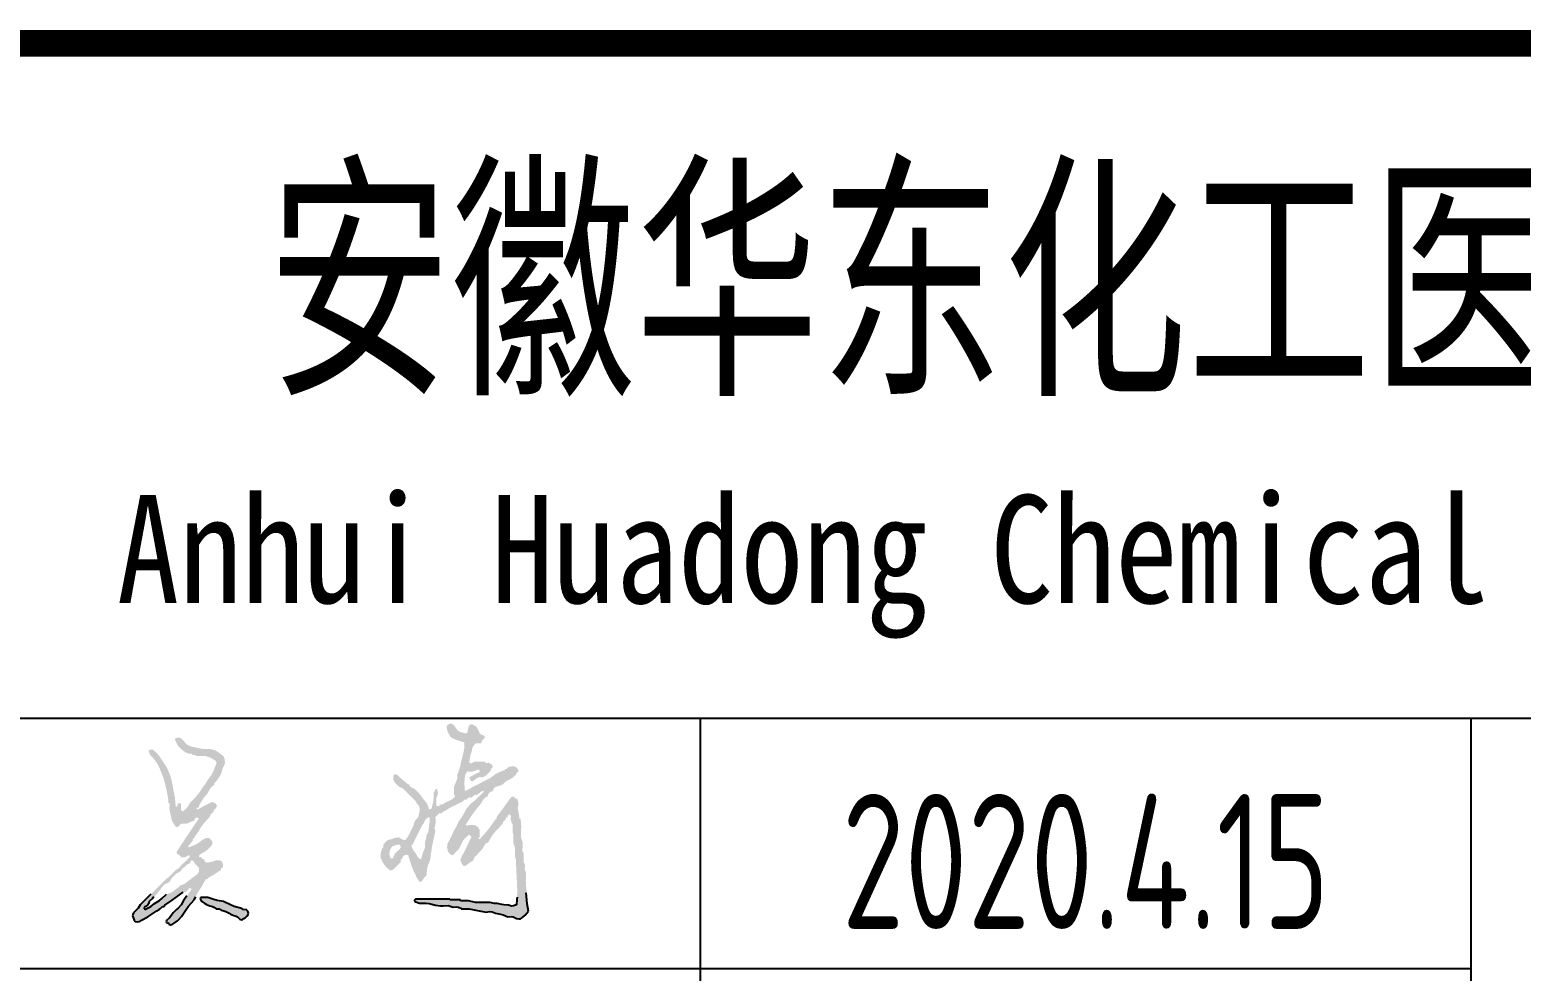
# Model space of a CAD drawing. Extents: x 5205853 to 5320510, y -422737 to -363337.
# Drawn here: x 5210113 to 5213982, y -388400 to -385958 of the extents above; entities that cross this region are included whole.
import ezdxf
from ezdxf.enums import TextEntityAlignment as Align

# ---------------------------------------------------------------- set-up
doc = ezdxf.new("R2010")
doc.units = 0
doc.header["$LTSCALE"] = 1000
doc.header["$MEASUREMENT"] = 0
doc.layers.get('0').update_dxf_attribs({"linetype": 'CONTINUOUS'})
doc.styles.add('sceie', font='sceie.shx', dxfattribs={"bigfont": 'sceic.shx'})
doc.styles.add('宋体', font='', dxfattribs={"width": 0.7})
doc.styles.get('宋体').set_extended_font_data('SimSun')

msp = doc.modelspace()

# ---------------------------------------------------------------- hatches: boundary and pattern name
h = msp.add_hatch(color=256)
h.dxf.hatch_style = 1
h.paths.add_polyline_path([(5210584.2, -387990.7), (5210589.9, -387986), (5210589.4, -387983.2), (5210590.6, -387981), (5210593.1, -387979.7), (5210595.7, -387976.3), (5210596.8, -387974.4), (5210598.3, -387970.4), (5210594.7, -387965.2), (5210591.7, -387963), (5210585.8, -387961), (5210570.5, -387968.4), (5210563, -387972.4), (5210548.2, -387980.8), (5210546.2, -387979.8), (5210545.3, -387977.7), (5210546.2, -387975.6), (5210548.8, -387975.9), (5210551.1, -387974.1), (5210551.4, -387971.4), (5210559.3, -387957.3), (5210563.9, -387950.5), (5210574.3, -387938.1), (5210579.8, -387927.9), (5210583.5, -387923), (5210592, -387915.2), (5210591.5, -387912.4), (5210592.6, -387910.2), (5210595.1, -387908.9), (5210605, -387895.4), (5210609, -387887.4), (5210613.9, -387871.4), (5210618, -387863.9), (5210619, -387859), (5210618.1, -387850.6), (5210616.4, -387844.8), (5210614.4, -387841.8), (5210609.7, -387838), (5210598.7, -387829.7), (5210591.9, -387826.6), (5210578.5, -387823.5), (5210571.4, -387823.5), (5210567.8, -387823.5), (5210560.8, -387823.5), (5210549.1, -387821.1), (5210543.2, -387819.8), (5210531.6, -387817.2), (5210522.5, -387813.4), (5210518.1, -387810.2), (5210511.8, -387802.6), (5210509.3, -387800.1), (5210508, -387798.9), (5210505.5, -387796.4), (5210500.5, -387794.3), (5210497.3, -387794.1), (5210492, -387795.3), (5210489.4, -387796.8), (5210488.9, -387800.5), (5210490.9, -387802.6), (5210495.6, -387813), (5210499.2, -387818), (5210507.6, -387825.5), (5210513.9, -387830.8), (5210517.7, -387833), (5210525.3, -387836), (5210529.6, -387835.4), (5210532.5, -387836.2), (5210535.7, -387839.1), (5210540.1, -387839.2), (5210542.5, -387839.9), (5210546.2, -387842.2), (5210555.3, -387842.2), (5210559.9, -387842.2), (5210569.1, -387842.2), (5210579.6, -387845.4), (5210584.8, -387847.8), (5210594.1, -387853.7), (5210596.5, -387857.6), (5210596.8, -387860.8), (5210595.1, -387865.1), (5210588.3, -387882.9), (5210583.5, -387891.5), (5210572.2, -387906.8), (5210569.5, -387912.2), (5210567.8, -387914.7), (5210563.9, -387919.3), (5210551.3, -387938), (5210544.1, -387946.9), (5210528.5, -387963.1), (5210522.4, -387973.3), (5210518.5, -387978.1), (5210509.7, -387986), (5210508.7, -387984), (5210506.6, -387983.1), (5210504.5, -387983.9), (5210504.5, -387976.4), (5210504.5, -387972.7), (5210504.5, -387965.2), (5210502, -387964.6), (5210500.8, -387964.4), (5210498.2, -387964.1), (5210496.6, -387968.1), (5210495.5, -387970), (5210493, -387973.5), (5210491.2, -387973.1), (5210490.2, -387971), (5210490.9, -387969.3), (5210490.1, -387961), (5210489.7, -387956.8), (5210488.9, -387948.5), (5210487.2, -387940.2), (5210486.4, -387936), (5210484.7, -387927.7), (5210482.6, -387915.1), (5210481.3, -387908.8), (5210478.4, -387896.4), (5210471.2, -387878), (5210466.5, -387869.1), (5210455.5, -387852.6), (5210448.4, -387841.7), (5210444.1, -387836.6), (5210434.7, -387827.6), (5210430.8, -387825.2), (5210427.5, -387824.9), (5210423.2, -387826.6), (5210421.3, -387827.5), (5210420.8, -387830.2), (5210422.2, -387831.8), (5210423.9, -387837.6), (5210425.8, -387840.5), (5210430.5, -387844.3), (5210439.5, -387856), (5210443.6, -387862.4), (5210450.3, -387875.6), (5210457.2, -387892.7), (5210460.1, -387901.5), (5210464.9, -387919.3), (5210466.1, -387924.3), (5210466.8, -387926.8), (5210468, -387931.8), (5210469.7, -387941.8), (5210470.5, -387946.8), (5210472.2, -387956.8), (5210471.3, -387960.3), (5210472.4, -387963.1), (5210475.3, -387965.2), (5210474.9, -387977.7), (5210475.5, -387984.2), (5210478.4, -387996.4), (5210480.7, -388007), (5210482.9, -388012.3), (5210488.9, -388021.4), (5210490.7, -388024.7), (5210493.5, -388026.1), (5210497.2, -388025.6), (5210500.5, -388022.3), (5210502.2, -388020.6), (5210505.5, -388017.3), (5210516.2, -388017.6), (5210521.9, -388016.4), (5210531.6, -388012), (5210534.7, -388010.9), (5210536.6, -388010.7), (5210539.9, -388011), (5210539.8, -388006), (5210543.3, -388002.1), (5210548.2, -388001.6), (5210550.1, -388002.6), (5210550.7, -388005.2), (5210549.3, -388006.8), (5210527.4, -388039.2), (5210516.5, -388055.4), (5210495.1, -388088.1), (5210493.4, -388091.7), (5210494.7, -388095.6), (5210498.2, -388097.5), (5210501.7, -388100.2), (5210503.4, -388101.7), (5210506.6, -388104.8), (5210513.6, -388104.8), (5210517.5, -388103.6), (5210523.2, -388099.6), (5210524.9, -388099), (5210526.3, -388099.3), (5210527.4, -388100.6), (5210527.8, -388102.3), (5210527.5, -388103.5), (5210526.4, -388104.8), (5210514.3, -388116.9), (5210508.2, -388122.9), (5210496.2, -388135), (5210494.5, -388135.8), (5210493.7, -388136.2), (5210492, -388137.1), (5210483.7, -388145.4), (5210479.5, -388149.6), (5210471.1, -388157.9), (5210469.5, -388158.7), (5210468.6, -388159.2), (5210467, -388160), (5210439.9, -388187.1), (5210426.3, -388200.6), (5210399.3, -388227.7), (5210393.3, -388236.9), (5210389.7, -388241.2), (5210381.5, -388248.6), (5210379.6, -388253.2), (5210379.3, -388256.2), (5210380.5, -388261.1), (5210382.6, -388265.2), (5210383.7, -388267.3), (5210385.7, -388271.5), (5210392.6, -388272), (5210396.6, -388271), (5210402.4, -388267.3), (5210418.9, -388258.9), (5210426.9, -388254.1), (5210442, -388243.3), (5210448.6, -388240.1), (5210451.8, -388237.6), (5210456.6, -388231.9), (5210459.3, -388232.4), (5210461.5, -388231.3), (5210462.8, -388228.8), (5210482, -388215.5), (5210491.6, -388208.8), (5210510.7, -388195.4), (5210516.8, -388194.1), (5210519.9, -388192.4), (5210524.3, -388188.1), (5210525.2, -388185.9), (5210527.1, -388184.8), (5210529.5, -388185), (5210531.4, -388185.9), (5210531.9, -388188.6), (5210530.5, -388190.2), (5210528.4, -388194.1), (5210526.8, -388195.9), (5210523.2, -388198.5), (5210523.7, -388201.3), (5210522.6, -388203.5), (5210520.1, -388204.8), (5210513.6, -388213.5), (5210510.7, -388218.2), (5210505.5, -388227.7), (5210497.2, -388236.1), (5210493, -388240.2), (5210484.7, -388248.6), (5210478.7, -388257.4), (5210475.1, -388261.5), (5210467, -388268.4), (5210466.5, -388271.4), (5210467.1, -388273.4), (5210469.1, -388275.6), (5210470.7, -388274.7), (5210473, -388275.9), (5210473.2, -388277.7), (5210478.5, -388279.3), (5210482.2, -388278.7), (5210486.8, -388275.6), (5210495.4, -388269.4), (5210499.5, -388265.8), (5210506.6, -388257.9), (5210518.2, -388239.9), (5210524.7, -388231.3), (5210538.9, -388215.2), (5210543, -388206.9), (5210545.1, -388202.7), (5210549.3, -388194.4), (5210558, -388181.6), (5210562, -388174.8), (5210569.1, -388161), (5210571.8, -388161.5), (5210574.1, -388160.4), (5210575.3, -388157.9), (5210589, -388150.2), (5210595.7, -388146), (5210608.7, -388137.1), (5210608.4, -388134.4), (5210610.2, -388132.1), (5210612.8, -388131.9), (5210613.9, -388125.2), (5210613.5, -388121.4), (5210610.8, -388115.2), (5210605.3, -388112.8), (5210602.1, -388112.1), (5210596.2, -388112.1), (5210586.5, -388115.7), (5210581.4, -388117), (5210571.2, -388118.3), (5210567.3, -388116), (5210565.5, -388113.4), (5210564.9, -388108.9), (5210562.2, -388109.4), (5210559.9, -388108.3), (5210558.7, -388105.8), (5210556.6, -388104.3), (5210554.8, -388104), (5210552.4, -388104.8), (5210551.5, -388101.3), (5210552.6, -388098.5), (5210555.5, -388096.4), (5210567.9, -388089.3), (5210573.7, -388084.8), (5210583.7, -388074.6), (5210586.4, -388069.9), (5210586.7, -388066.1), (5210584.7, -388061), (5210582.2, -388058.5), (5210581, -388057.3), (5210578.5, -388054.8), (5210572.1, -388054.3), (5210568.5, -388055), (5210562.8, -388057.9), (5210548.9, -388068), (5210541.2, -388072.3), (5210525.3, -388078.7), (5210524, -388078.4), (5210523.5, -388076.6), (5210524.3, -388075.6), (5210528.5, -388069.5), (5210530.8, -388066.6), (5210535.7, -388061), (5210535.3, -388058.3), (5210536.4, -388056), (5210538.9, -388054.8), (5210541.6, -388049.4), (5210543.3, -388046.8), (5210547.2, -388042.3), (5210558.2, -388024.6), (5210564.5, -388016.1), (5210578.5, -388000.6), (5210581.6, -387993.9)])
h.paths.add_polyline_path([(5210533.1, -388112.8), (5210535.7, -388113.1), (5210541.4, -388121.1), (5210544.6, -388124.8), (5210551.4, -388131.9), (5210552, -388138.2), (5210551.3, -388141.9), (5210548.2, -388147.5), (5210538.3, -388155.1), (5210533.3, -388158.8), (5210523.2, -388166.2), (5210515.8, -388172.1), (5210511.4, -388174.6), (5210502.4, -388177.7), (5210499.9, -388181.4), (5210498, -388183), (5210494.1, -388185), (5210484.5, -388193.1), (5210478.8, -388196.4), (5210467, -388200.6), (5210455.4, -388211.3), (5210449.1, -388216.2), (5210435.7, -388224.6), (5210426.5, -388232), (5210421.4, -388235.2), (5210410.7, -388240.2), (5210410.8, -388239.3), (5210410.5, -388238.6), (5210409.7, -388238.1), (5210409.7, -388235.1), (5210411.1, -388233), (5210413.8, -388231.9), (5210418.6, -388228.2), (5210420.6, -388225.2), (5210422.2, -388219.4), (5210430.5, -388211.1), (5210434.7, -388206.9), (5210443, -388198.5), (5210448.5, -388191.5), (5210451.2, -388188), (5210456.6, -388180.8), (5210460.9, -388175.9), (5210464, -388173.8), (5210470.1, -388171.5), (5210474.9, -388168), (5210477.1, -388165.4), (5210479.5, -388160), (5210488.2, -388150.7), (5210493.4, -388146.5), (5210504.5, -388140.2), (5210506.3, -388138.3), (5210506.9, -388136.6), (5210506.6, -388133.9), (5210509.1, -388132.8), (5210510.4, -388132.2), (5210512.8, -388130.8), (5210518.5, -388125), (5210522.1, -388122.6), (5210529.5, -388119.4), (5210529.5, -388117.7), (5210529.5, -388116.9), (5210529.5, -388115.2), (5210531.4, -388113.4)], flags=16)
h.paths.add_polyline_path([(5210633.4, -388228.2), (5210614.9, -388219.4), (5210598.4, -388216.4), (5210590.2, -388214.3), (5210574.3, -388209), (5210567.2, -388209), (5210563.7, -388209), (5210556.6, -388209), (5210555.3, -388210.1), (5210555, -388211.5), (5210555.5, -388213.1), (5210556.9, -388215.6), (5210557.6, -388216.8), (5210558.7, -388219.4), (5210566.6, -388224.6), (5210570.8, -388226.9), (5210579.5, -388230.8), (5210586.6, -388232.4), (5210590.2, -388234), (5210596.2, -388238.1), (5210601.3, -388237.8), (5210604.3, -388238.5), (5210608.7, -388241.3), (5210613.7, -388242.9), (5210616.2, -388243.8), (5210621.2, -388245.4), (5210629.5, -388249.6), (5210633.7, -388251.7), (5210642, -388255.9), (5210648.1, -388257), (5210651.3, -388258.7), (5210655.6, -388263.1), (5210656.4, -388264), (5210656.8, -388264.4), (5210657.6, -388265.2), (5210661.7, -388266.4), (5210664.7, -388265.8), (5210668.1, -388263.1), (5210671.6, -388261.6), (5210673.3, -388260.1), (5210675.4, -388256.9), (5210678.8, -388253), (5210679.6, -388249.4), (5210678.5, -388244.4), (5210676.8, -388242.7), (5210676, -388241.9), (5210674.3, -388240.2), (5210669.6, -388241), (5210666.5, -388240.1), (5210662.9, -388237.1), (5210643.1, -388231.8)])
h.paths.add_polyline_path([(5211403.1, -388225.4), (5211401.9, -388215.8), (5211400.5, -388196.5), (5211402.1, -388195.9), (5211402.7, -388193.6), (5211401.6, -388192.3), (5211399.8, -388174), (5211399.6, -388164.8), (5211400.5, -388146.5), (5211398.9, -388141.5), (5211398, -388139), (5211396.4, -388133.9), (5211397.7, -388127.4), (5211397.2, -388123.3), (5211394.3, -388117.3), (5211394.3, -388108.1), (5211394.3, -388103.5), (5211394.3, -388094.4), (5211392.6, -388091.9), (5211391.8, -388090.6), (5211390.1, -388088.1), (5211391.2, -388079), (5211391.4, -388074.4), (5211391.1, -388065.2), (5211387.9, -388055.6), (5211387, -388050.3), (5211387, -388040.2), (5211387.7, -388026), (5211387.4, -388018.8), (5211385.9, -388004.8), (5211383.3, -388003.8), (5211382, -388001.2), (5211382.8, -387998.5), (5211381.1, -387990.2), (5211380.3, -387986), (5211378.6, -387977.7), (5211380.5, -387967.8), (5211380.2, -387962.3), (5211377.6, -387952.7), (5211374.8, -387953.1), (5211372.6, -387952), (5211371.4, -387949.5), (5211367.4, -387947.2), (5211363.4, -387947.6), (5211359.9, -387950.6), (5211345.5, -387970.7), (5211338.2, -387980.7), (5211323.4, -388000.6), (5211323.9, -388003.3), (5211322.8, -388005.6), (5211320.3, -388006.8), (5211305.7, -388027.7), (5211297.7, -388037.8), (5211280.7, -388056.8), (5211279.5, -388056.8), (5211278.8, -388056.8), (5211277.6, -388056.8), (5211276.6, -388055.2), (5211277.8, -388052.9), (5211279.7, -388052.7), (5211279.7, -388044.3), (5211279.7, -388040.2), (5211279.7, -388031.8), (5211277.2, -388030.9), (5211276.1, -388027.8), (5211277.6, -388025.6), (5211274.8, -388026.1), (5211272.6, -388025), (5211271.3, -388022.5), (5211262.3, -388020.8), (5211257.5, -388020.6), (5211248.4, -388021.4), (5211248.3, -388022.4), (5211247.1, -388022.9), (5211246.3, -388022.5), (5211244.4, -388021.5), (5211243.9, -388018.9), (5211245.3, -388017.3), (5211259.7, -387995.3), (5211267.4, -387984.6), (5211283.8, -387964.1), (5211287.7, -387957.4), (5211290.1, -387954.2), (5211295.3, -387948.5), (5211297.5, -387948.3), (5211298.8, -387947.8), (5211300.5, -387946.4), (5211302.5, -387940.5), (5211304.7, -387937.5), (5211309.9, -387933.9), (5211312.1, -387933.8), (5211313.4, -387933.3), (5211315.1, -387931.8), (5211315.9, -387926.8), (5211318, -387923.9), (5211322.4, -387921.4), (5211334.2, -387918), (5211340.1, -387914.8), (5211349.5, -387906.8), (5211360.7, -387901.2), (5211366.1, -387897.5), (5211375.5, -387889.1), (5211375.2, -387886.5), (5211377, -387884.2), (5211379.7, -387883.9), (5211380.6, -387880.2), (5211380, -387877.5), (5211377.6, -387874.5), (5211375.5, -387872.4), (5211374.5, -387871.4), (5211372.4, -387869.3), (5211364.5, -387868.7), (5211360.2, -387869.2), (5211352.6, -387871.4), (5211351.8, -387873.1), (5211351.3, -387873.9), (5211350.5, -387875.6), (5211347.8, -387875.1), (5211345.5, -387876.2), (5211344.3, -387878.7), (5211328.7, -387884.5), (5211321.2, -387888.6), (5211307.8, -387898.5), (5211290.8, -387907.4), (5211282.2, -387911.8), (5211265.1, -387920.4), (5211257.6, -387924.6), (5211253.9, -387926.7), (5211246.3, -387930.8), (5211244.7, -387932.2), (5211242.1, -387931.6), (5211241.1, -387929.7), (5211240.3, -387913.9), (5211240.5, -387905.9), (5211242.2, -387890.1), (5211244.7, -387887.4), (5211245.6, -387885.5), (5211246.3, -387881.8), (5211256.4, -387882.7), (5211261.8, -387882), (5211271.3, -387878.7), (5211274.1, -387876.7), (5211277.5, -387877.2), (5211279.7, -387879.7), (5211280, -387882.4), (5211278.2, -387884.7), (5211275.5, -387884.9), (5211266.3, -387889.9), (5211261.7, -387892.4), (5211252.6, -387897.4), (5211254.7, -387901), (5211255.5, -387902.9), (5211256.7, -387906.8), (5211261.1, -387907.4), (5211263.9, -387906.6), (5211267.2, -387903.7), (5211271.7, -387900), (5211274.3, -387898.5), (5211279.7, -387896.4), (5211286.5, -387896.9), (5211290.5, -387895.9), (5211296.3, -387892.2), (5211301.6, -387887.5), (5211304.1, -387884.9), (5211308.8, -387879.7), (5211308.4, -387877), (5211309.5, -387874.7), (5211312, -387873.5), (5211313.3, -387869.5), (5211313, -387866.7), (5211310.9, -387863.1), (5211308, -387862.6), (5211306.2, -387861.5), (5211304.7, -387858.9), (5211299.8, -387860.4), (5211296.3, -387859.8), (5211292.2, -387856.8), (5211281.3, -387856.8), (5211275.9, -387856.8), (5211265.1, -387856.8), (5211261.8, -387859.7), (5211259, -387860.6), (5211254.7, -387859.9), (5211252.8, -387859), (5211252.2, -387856.3), (5211253.6, -387854.7), (5211255, -387843.7), (5211256.3, -387838.1), (5211259.9, -387827.6), (5211260.7, -387821.9), (5211261.8, -387818.9), (5211265.1, -387814.1), (5211267.2, -387812), (5211268.2, -387811), (5211270.3, -387808.9), (5211275.7, -387808.9), (5211278.4, -387808.9), (5211283.8, -387808.9), (5211285.5, -387803.1), (5211287.4, -387800.1), (5211292.2, -387796.4), (5211292.8, -387793), (5211292.3, -387790.7), (5211290.1, -387788), (5211283.8, -387786.5), (5211280.3, -387783.6), (5211277.6, -387777.6), (5211273.4, -387768.8), (5211269.4, -387764.6), (5211260.9, -387759.9), (5211256.6, -387759.4), (5211253.4, -387761.2), (5211251.5, -387765.1), (5211249.9, -387771.8), (5211249, -387775.1), (5211247.4, -387781.8), (5211245.4, -387782.5), (5211244.3, -387782.8), (5211242.2, -387782.8), (5211234.4, -387781.1), (5211230.6, -387779.9), (5211223.4, -387776.6), (5211219, -387770.2), (5211216.7, -387767.1), (5211211.9, -387760.9), (5211207.2, -387758.2), (5211203.5, -387757.9), (5211198.4, -387759.9), (5211196.7, -387761.6), (5211195.9, -387762.4), (5211194.2, -387764.1), (5211194.9, -387772.2), (5211196, -387776.5), (5211199.4, -387783.9), (5211203.7, -387791.3), (5211207.4, -387794.7), (5211215.1, -387798.5), (5211225, -387801.9), (5211230, -387803.5), (5211240.1, -387806.8), (5211240.5, -387816.8), (5211240, -387822), (5211238, -387831.8), (5211235, -387843.5), (5211233.6, -387849.3), (5211230.7, -387861), (5211230, -387867), (5211229.1, -387870.1), (5211226.5, -387875.6), (5211225.2, -387881.6), (5211224.2, -387884.6), (5211221.3, -387890.1), (5211222.1, -387897.7), (5211221.4, -387902), (5211218.2, -387908.9), (5211216.5, -387914), (5211215.4, -387916.6), (5211213, -387921.4), (5211213, -387929.7), (5211213, -387933.9), (5211213, -387942.2), (5211215.2, -387943.4), (5211215.8, -387946.6), (5211214, -387948.5), (5211211.9, -387950.6), (5211210.9, -387951.6), (5211208.8, -387953.7), (5211200.5, -387957.9), (5211196.3, -387960), (5211188, -387964.1), (5211186.7, -387964.9), (5211186.1, -387965.8), (5211185.9, -387967.2), (5211181.6, -387966.7), (5211178.7, -387967.5), (5211175.5, -387970.4), (5211172.4, -387971.8), (5211170.4, -387972.1), (5211167.1, -387971.4), (5211167.1, -387963.1), (5211167.1, -387958.9), (5211167.1, -387950.6), (5211170.8, -387943), (5211171.6, -387938.1), (5211170.3, -387929.7), (5211169.3, -387927.8), (5211166.7, -387927.3), (5211165.1, -387928.7), (5211163.8, -387931.8), (5211163, -387933.4), (5211160.9, -387936), (5211160.5, -387952), (5211159.4, -387960.1), (5211155.7, -387975.6), (5211154.2, -387978.6), (5211151.7, -387980), (5211148.4, -387979.7), (5211144.7, -387968.4), (5211141.5, -387962.8), (5211133.8, -387953.7), (5211125.9, -387942.6), (5211121.4, -387937.4), (5211111.9, -387927.7), (5211106.3, -387925.1), (5211103.6, -387923.6), (5211098.4, -387920.4), (5211098.6, -387917.7), (5211096.9, -387915.5), (5211094.2, -387915.2), (5211081.4, -387904.7), (5211075.1, -387899.3), (5211062.9, -387888.1), (5211061.1, -387889.9), (5211059.3, -387890.5), (5211056.7, -387890.1), (5211055.4, -387898), (5211055.8, -387902.5), (5211058.8, -387909.9), (5211066.6, -387918.1), (5211071.5, -387921.7), (5211081.7, -387926.6), (5211094.6, -387939.5), (5211101.1, -387946), (5211114, -387958.9), (5211115.9, -387963.6), (5211117.5, -387966), (5211121.3, -387969.3), (5211124, -387978.1), (5211124.2, -387983.3), (5211122.3, -387992.3), (5211121.1, -387998.3), (5211119.4, -388001.4), (5211115, -388005.8), (5211110.9, -388012.2), (5211109.4, -388016), (5211107.8, -388023.5), (5211101.9, -388035.2), (5211099, -388041), (5211093.2, -388052.7), (5211090.7, -388054), (5211089.6, -388056.2), (5211090, -388058.9), (5211083.2, -388059.4), (5211079.2, -388058.4), (5211073.4, -388054.8), (5211071.6, -388053), (5211069.4, -388052.6), (5211067.1, -388053.7), (5211060.3, -388054.2), (5211056.7, -388055.1), (5211050.4, -388057.9), (5211044.7, -388058.7), (5211041.7, -388059.9), (5211036.9, -388063.1), (5211034.2, -388066.6), (5211032.7, -388068.3), (5211029.6, -388071.4), (5211030.2, -388075.7), (5211029.4, -388078.6), (5211026.5, -388081.9), (5211023.6, -388091.5), (5211022.9, -388096.8), (5211023.4, -388106.9), (5211028.5, -388117.5), (5211031.7, -388122.6), (5211039, -388131.9), (5211042.2, -388134), (5211043.7, -388135.3), (5211046.3, -388138.1), (5211050.6, -388138.2), (5211053.1, -388137.5), (5211056.7, -388135), (5211064.2, -388127.5), (5211068, -388123.7), (5211075.5, -388116.2), (5211074.7, -388113.1), (5211075.8, -388110.5), (5211078.6, -388108.9), (5211080.8, -388102.8), (5211083.9, -388099.7), (5211090, -388097.5), (5211091.1, -388098.8), (5211092.6, -388099.2), (5211094.2, -388098.5), (5211102.3, -388124.6), (5211107.4, -388137.5), (5211119.2, -388162.1), (5211121.2, -388163), (5211122.1, -388165.2), (5211121.3, -388167.3), (5211125, -388168.2), (5211127.7, -388167.6), (5211130.7, -388165.2), (5211134.8, -388159), (5211137.1, -388156.1), (5211142.1, -388150.6), (5211143.5, -388134.4), (5211145.5, -388126.1), (5211151.5, -388111), (5211153.3, -388098.5), (5211154.1, -388092.3), (5211155.7, -388079.8), (5211157.3, -388071.4), (5211158.2, -388067.3), (5211159.8, -388058.9), (5211160.7, -388055.6), (5211161.1, -388053.9), (5211161.9, -388050.6), (5211163.2, -388044.3), (5211163.8, -388041.2), (5211165.1, -388035), (5211162.7, -388031), (5211162.4, -388027.8), (5211164, -388023.5), (5211165.7, -388014.5), (5211165.9, -388009.7), (5211165.1, -388000.6), (5211169.2, -387996.4), (5211171.3, -387994.3), (5211175.5, -387990.2), (5211178.9, -387991), (5211181.8, -387990), (5211183.8, -387987), (5211189.9, -387984.2), (5211192.8, -387982.5), (5211198.4, -387978.7), (5211211.7, -387972), (5211218.4, -387968.7), (5211231.7, -387962), (5211235.6, -387959.9), (5211237.4, -387958.3), (5211240.1, -387954.7), (5211242.9, -387955.7), (5211245.5, -387955), (5211247.4, -387952.7), (5211249.8, -387951.5), (5211250.9, -387950.6), (5211252.6, -387948.5), (5211256.2, -387949.9), (5211259.3, -387949.2), (5211262, -387946.4), (5211264.4, -387945.3), (5211265.5, -387944.4), (5211267.2, -387942.2), (5211271.5, -387942.8), (5211274.3, -387942), (5211277.6, -387939.1), (5211282, -387935.4), (5211284.7, -387933.9), (5211290.1, -387931.8), (5211290.5, -387933.5), (5211290.2, -387934.7), (5211289, -387936), (5211281.1, -387943.9), (5211277.2, -387947.9), (5211269.2, -387955.8), (5211258.1, -387964.5), (5211253, -387969.7), (5211244.2, -387980.8), (5211237.1, -387994.2), (5211233.2, -388000.7), (5211224.4, -388013.1), (5211220.7, -388022.2), (5211218.3, -388026.7), (5211213, -388035), (5211207, -388049), (5211203.6, -388055.9), (5211196.3, -388069.4), (5211195.4, -388078.1), (5211195.9, -388082.8), (5211198.4, -388091.2), (5211201.3, -388094.1), (5211202.8, -388095.6), (5211205.7, -388098.5), (5211210, -388098.9), (5211213.1, -388097.1), (5211215.1, -388093.3), (5211223.3, -388086), (5211226.9, -388081.3), (5211231.7, -388071.4), (5211236.9, -388061.1), (5211240.7, -388056.1), (5211249.4, -388048.5), (5211250.3, -388046.6), (5211253.1, -388046), (5211254.7, -388047.5), (5211257.6, -388049.9), (5211258, -388053.8), (5211255.7, -388056.8), (5211247.5, -388075), (5211243.2, -388084), (5211233.8, -388101.7), (5211230.3, -388107.8), (5211230, -388112.8), (5211232.8, -388119.4), (5211234.2, -388121.8), (5211234.8, -388123), (5211235.9, -388125.6), (5211240.4, -388126.9), (5211243.6, -388126.3), (5211247.4, -388123.5), (5211253.2, -388118.8), (5211256.4, -388116.7), (5211263, -388113.1), (5211265.2, -388106.6), (5211267.3, -388103.3), (5211272.4, -388098.5), (5211283.2, -388087.1), (5211288.1, -388080.7), (5211296.3, -388067.3), (5211299, -388067.6), (5211300.7, -388067), (5211302.6, -388065.2), (5211311.7, -388048.8), (5211317.6, -388041), (5211330.7, -388027.7), (5211333.9, -388023), (5211335.8, -388020.9), (5211340.1, -388017.3), (5211339.6, -388014.5), (5211340.7, -388012.3), (5211343.2, -388011), (5211346.2, -388007.5), (5211347.4, -388005.1), (5211348.4, -388000.6), (5211350.1, -388000.6), (5211350.9, -388000.6), (5211352.6, -388000.6), (5211352.3, -387998), (5211352.9, -387996.3), (5211354.7, -387994.3), (5211357.3, -387994), (5211359, -387994.6), (5211360.9, -387996.4), (5211360.4, -388005.7), (5211361.3, -388010.8), (5211365.1, -388019.3), (5211365.1, -388028.5), (5211365.1, -388033.1), (5211365.1, -388042.3), (5211365.9, -388042.3), (5211366.4, -388042.3), (5211367.2, -388042.3), (5211367.2, -388052.3), (5211367.2, -388057.3), (5211367.2, -388067.3), (5211368.9, -388072.3), (5211369.7, -388074.8), (5211371.4, -388079.8), (5211371.4, -388090.6), (5211371.4, -388096), (5211371.4, -388106.9), (5211373.2, -388106.7), (5211373.6, -388105.9), (5211373.4, -388102.7), (5211374.4, -388104.3), (5211373.6, -388105.9), (5211373.9, -388111.9), (5211374.1, -388116.4), (5211374.5, -388125.6), (5211375.7, -388153.1), (5211376.4, -388166.9), (5211377.6, -388194.4), (5211376.8, -388207.7), (5211376.4, -388214.4), (5211375.5, -388227.7), (5211367.7, -388230.6), (5211362.8, -388230.9), (5211354.7, -388228.8), (5211342.9, -388227.8), (5211337.1, -388227), (5211325.5, -388224.6), (5211317.9, -388224.6), (5211314, -388223.9), (5211306.8, -388221.5), (5211291.8, -388221.5), (5211284.2, -388221.5), (5211269.2, -388221.5), (5211261.7, -388219.8), (5211258, -388219), (5211250.5, -388217.3), (5211242.2, -388217.3), (5211238, -388217.3), (5211229.7, -388217.3), (5211229.7, -388216.5), (5211229.7, -388216.1), (5211229.7, -388215.2), (5211218.8, -388215.2), (5211213.4, -388215.2), (5211202.6, -388215.2), (5211202.6, -388214.4), (5211202.6, -388214), (5211202.6, -388213.1), (5211166.7, -388213.1), (5211148.8, -388213.1), (5211113, -388213.1), (5211110.9, -388214.6), (5211110.5, -388217.3), (5211111.9, -388219.4), (5211116.6, -388220.7), (5211118.9, -388221.5), (5211123.4, -388223.6), (5211140.2, -388223.6), (5211148.8, -388224.7), (5211165.1, -388228.8), (5211178.3, -388230.4), (5211185.1, -388230.6), (5211198.4, -388229.8), (5211203.4, -388231.5), (5211205.9, -388232.3), (5211210.9, -388234), (5211219.2, -388233.3), (5211223.7, -388233.7), (5211231.7, -388236.1), (5211231.7, -388236.9), (5211231.7, -388237.3), (5211231.7, -388238.1), (5211240.1, -388238.1), (5211244.2, -388238.1), (5211252.6, -388238.1), (5211270.1, -388241.4), (5211278.8, -388243.1), (5211296.3, -388246.5), (5211306.4, -388245.4), (5211311.9, -388246.1), (5211321.3, -388249.6), (5211334.1, -388252.2), (5211340.5, -388254.1), (5211352.6, -388259), (5211361.9, -388258.4), (5211367, -388259.3), (5211375.5, -388263.1), (5211381.7, -388264.3), (5211385.5, -388263.8), (5211391.1, -388261.1), (5211397.6, -388254.6), (5211400.7, -388251.2), (5211406.8, -388244.4)])
h.paths.add_polyline_path([(5211128, -388108.6), (5211126.2, -388109.5), (5211124.4, -388108.9), (5211119.4, -388103.8), (5211117.3, -388100.7), (5211114, -388094.4), (5211109, -388088.3), (5211106.8, -388084.9), (5211103.6, -388077.7), (5211102.4, -388075.3), (5211103.3, -388072.6), (5211105.7, -388071.4), (5211115.7, -388051.4), (5211120.7, -388041.4), (5211130.7, -388021.4), (5211134.3, -388016.9), (5211135.8, -388014.3), (5211138, -388008.9), (5211140.5, -388005.3), (5211142.4, -388003.7), (5211146.3, -388001.6), (5211147.9, -388001), (5211149.3, -388001.4), (5211150.5, -388002.7), (5211149.3, -388017.7), (5211148.5, -388025.2), (5211146.3, -388040.2), (5211142.9, -388045.3), (5211141.7, -388048.6), (5211141.1, -388054.8), (5211138.2, -388064.4), (5211137.6, -388069.7), (5211138, -388079.8), (5211133.4, -388090.3), (5211131.5, -388095.8), (5211128.6, -388106.9)], flags=16)
h.paths.add_polyline_path([(5211074.8, -388079.5), (5211072.3, -388083.9), (5211063.3, -388091.2), (5211059.3, -388096.3), (5211054.6, -388106.9), (5211052.1, -388106.9), (5211050.9, -388106.9), (5211048.4, -388106.9), (5211046.2, -388099.6), (5211045.7, -388095.6), (5211046.3, -388088.1), (5211048.3, -388083.3), (5211049.6, -388081), (5211052.5, -388076.6), (5211059.6, -388073.5), (5211063.6, -388072.4), (5211071.3, -388071.4), (5211074.4, -388075.4)], flags=16)

# ---------------------------------------------------------------- linework, layer by layer
for p, q in [((5208352.9, -387743.3), (5219352.9, -387743.3)), ((5211852.9, -390993.3), (5211852.9, -387743.3)), ((5213852.9, -390993.3), (5213852.9, -387743.3)), ((5210426.3, -388200.6), (5210399.3, -388227.7)), ((5210434.7, -388206.9), (5210430.5, -388211.1)), ((5210455.4, -388211.3), (5210467, -388200.6)), ((5210491.6, -388208.8), (5210510.7, -388195.4)), ((5210520.1, -388204.8), (5210513.6, -388213.5)), ((5210538.9, -388215.2), (5210543, -388206.9)), ((5211376.8, -388207.7), (5211376.4, -388214.4)), ((5211401.9, -388215.8), (5211400.5, -388196.5)), ((5210389.7, -388241.2), (5210381.5, -388248.6)), ((5210393.3, -388236.9), (5210389.7, -388241.2)), ((5210399.3, -388227.7), (5210393.3, -388236.9)), ((5210411.1, -388233), (5210409.7, -388235.1)), ((5210409.7, -388235.1), (5210409.7, -388238.1)), ((5210409.7, -388238.1), (5210410.5, -388238.6)), ((5210410.5, -388238.6), (5210410.8, -388239.3)), ((5210410.7, -388240.2), (5210421.4, -388235.2)), ((5210410.8, -388239.3), (5210410.7, -388240.2)), ((5210413.8, -388231.9), (5210411.1, -388233)), ((5210418.6, -388228.2), (5210413.8, -388231.9)), ((5210420.6, -388225.2), (5210418.6, -388228.2)), ((5210422.2, -388219.4), (5210420.6, -388225.2)), ((5210421.4, -388235.2), (5210426.5, -388232)), ((5210430.5, -388211.1), (5210422.2, -388219.4)), ((5210426.5, -388232), (5210435.7, -388224.6)), ((5210426.9, -388254.1), (5210442, -388243.3)), ((5210435.7, -388224.6), (5210449.1, -388216.2)), ((5210442, -388243.3), (5210448.6, -388240.1)), ((5210448.6, -388240.1), (5210451.8, -388237.6)), ((5210449.1, -388216.2), (5210455.4, -388211.3)), ((5210451.8, -388237.6), (5210456.6, -388231.9)), ((5210456.6, -388231.9), (5210459.3, -388232.4)), ((5210459.3, -388232.4), (5210461.5, -388231.3)), ((5210461.5, -388231.3), (5210462.8, -388228.8)), ((5210462.8, -388228.8), (5210482, -388215.5)), ((5210482, -388215.5), (5210491.6, -388208.8)), ((5210493, -388240.2), (5210484.7, -388248.6)), ((5210497.2, -388236.1), (5210493, -388240.2)), ((5210505.5, -388227.7), (5210497.2, -388236.1)), ((5210510.7, -388218.2), (5210505.5, -388227.7)), ((5210506.6, -388257.9), (5210518.2, -388239.9)), ((5210513.6, -388213.5), (5210510.7, -388218.2)), ((5210518.2, -388239.9), (5210524.7, -388231.3)), ((5210524.7, -388231.3), (5210538.9, -388215.2)), ((5210555.3, -388210.1), (5210555, -388211.5)), ((5210555, -388211.5), (5210555.5, -388213.1)), ((5210556.6, -388209), (5210555.3, -388210.1)), ((5210555.5, -388213.1), (5210556.9, -388215.6)), ((5210563.7, -388209), (5210556.6, -388209)), ((5210556.9, -388215.6), (5210557.6, -388216.8)), ((5210557.6, -388216.8), (5210558.7, -388219.4)), ((5210558.7, -388219.4), (5210566.6, -388224.6)), ((5210567.2, -388209), (5210563.7, -388209)), ((5210566.6, -388224.6), (5210570.8, -388226.9)), ((5210574.3, -388209), (5210567.2, -388209)), ((5210570.8, -388226.9), (5210579.5, -388230.8)), ((5210590.2, -388214.3), (5210574.3, -388209)), ((5210579.5, -388230.8), (5210586.6, -388232.4)), ((5210586.6, -388232.4), (5210590.2, -388234)), ((5210598.4, -388216.4), (5210590.2, -388214.3)), ((5210590.2, -388234), (5210596.2, -388238.1)), ((5210596.2, -388238.1), (5210601.3, -388237.8)), ((5210614.9, -388219.4), (5210598.4, -388216.4)), ((5210601.3, -388237.8), (5210604.3, -388238.5)), ((5210604.3, -388238.5), (5210608.7, -388241.3)), ((5210608.7, -388241.3), (5210613.7, -388242.9)), ((5210613.7, -388242.9), (5210616.2, -388243.8)), ((5210633.4, -388228.2), (5210614.9, -388219.4)), ((5210616.2, -388243.8), (5210621.2, -388245.4)), ((5210621.2, -388245.4), (5210629.5, -388249.6)), ((5210643.1, -388231.8), (5210633.4, -388228.2)), ((5210662.9, -388237.1), (5210643.1, -388231.8)), ((5210666.5, -388240.1), (5210662.9, -388237.1)), ((5210669.6, -388241), (5210666.5, -388240.1)), ((5210674.3, -388240.2), (5210669.6, -388241)), ((5210676, -388241.9), (5210674.3, -388240.2)), ((5210676.8, -388242.7), (5210676, -388241.9)), ((5210678.5, -388244.4), (5210676.8, -388242.7)), ((5210679.6, -388249.4), (5210678.5, -388244.4)), ((5211110.9, -388214.6), (5211110.5, -388217.3)), ((5211110.5, -388217.3), (5211111.9, -388219.4)), ((5211113, -388213.1), (5211110.9, -388214.6)), ((5211111.9, -388219.4), (5211116.6, -388220.7)), ((5211148.8, -388213.1), (5211113, -388213.1)), ((5211116.6, -388220.7), (5211118.9, -388221.5)), ((5211118.9, -388221.5), (5211123.4, -388223.6)), ((5211123.4, -388223.6), (5211140.2, -388223.6)), ((5211140.2, -388223.6), (5211148.8, -388224.7)), ((5211166.7, -388213.1), (5211148.8, -388213.1)), ((5211148.8, -388224.7), (5211165.1, -388228.8)), ((5211165.1, -388228.8), (5211178.3, -388230.4)), ((5211202.6, -388213.1), (5211166.7, -388213.1)), ((5211178.3, -388230.4), (5211185.1, -388230.6)), ((5211185.1, -388230.6), (5211198.4, -388229.8)), ((5211198.4, -388229.8), (5211203.4, -388231.5)), ((5211202.6, -388214), (5211202.6, -388213.1)), ((5211202.6, -388214.4), (5211202.6, -388214)), ((5211202.6, -388215.2), (5211202.6, -388214.4)), ((5211213.4, -388215.2), (5211202.6, -388215.2)), ((5211203.4, -388231.5), (5211205.9, -388232.3)), ((5211205.9, -388232.3), (5211210.9, -388234)), ((5211210.9, -388234), (5211219.2, -388233.3)), ((5211218.8, -388215.2), (5211213.4, -388215.2)), ((5211229.7, -388215.2), (5211218.8, -388215.2)), ((5211219.2, -388233.3), (5211223.7, -388233.7)), ((5211223.7, -388233.7), (5211231.7, -388236.1)), ((5211229.7, -388216.1), (5211229.7, -388215.2)), ((5211229.7, -388216.5), (5211229.7, -388216.1)), ((5211229.7, -388217.3), (5211229.7, -388216.5)), ((5211238, -388217.3), (5211229.7, -388217.3)), ((5211231.7, -388236.1), (5211231.7, -388236.9)), ((5211231.7, -388236.9), (5211231.7, -388237.3)), ((5211231.7, -388237.3), (5211231.7, -388238.1)), ((5211231.7, -388238.1), (5211240.1, -388238.1)), ((5211242.2, -388217.3), (5211238, -388217.3)), ((5211240.1, -388238.1), (5211244.2, -388238.1)), ((5211250.5, -388217.3), (5211242.2, -388217.3)), ((5211244.2, -388238.1), (5211252.6, -388238.1)), ((5211258, -388219), (5211250.5, -388217.3)), ((5211252.6, -388238.1), (5211270.1, -388241.4)), ((5211261.7, -388219.8), (5211258, -388219)), ((5211269.2, -388221.5), (5211261.7, -388219.8)), ((5211284.2, -388221.5), (5211269.2, -388221.5)), ((5211270.1, -388241.4), (5211278.8, -388243.1)), ((5211278.8, -388243.1), (5211296.3, -388246.5)), ((5211291.8, -388221.5), (5211284.2, -388221.5)), ((5211306.8, -388221.5), (5211291.8, -388221.5)), ((5211296.3, -388246.5), (5211306.4, -388245.4)), ((5211306.4, -388245.4), (5211311.9, -388246.1)), ((5211314, -388223.9), (5211306.8, -388221.5)), ((5211311.9, -388246.1), (5211321.3, -388249.6)), ((5211317.9, -388224.6), (5211314, -388223.9)), ((5211325.5, -388224.6), (5211317.9, -388224.6)), ((5211337.1, -388227), (5211325.5, -388224.6)), ((5211342.9, -388227.8), (5211337.1, -388227)), ((5211354.7, -388228.8), (5211342.9, -388227.8)), ((5211362.8, -388230.9), (5211354.7, -388228.8)), ((5211367.7, -388230.6), (5211362.8, -388230.9)), ((5211375.5, -388227.7), (5211367.7, -388230.6)), ((5211376.4, -388214.4), (5211375.5, -388227.7)), ((5211400.7, -388251.2), (5211406.8, -388244.4)), ((5211403.1, -388225.4), (5211401.9, -388215.8)), ((5211406.8, -388244.4), (5211403.1, -388225.4)), ((5210379.6, -388253.2), (5210379.3, -388256.2)), ((5210379.3, -388256.2), (5210380.5, -388261.1)), ((5210381.5, -388248.6), (5210379.6, -388253.2)), ((5210380.5, -388261.1), (5210382.6, -388265.2)), ((5210382.6, -388265.2), (5210383.7, -388267.3)), ((5210383.7, -388267.3), (5210385.7, -388271.5)), ((5210385.7, -388271.5), (5210392.6, -388272)), ((5210392.6, -388272), (5210396.6, -388271)), ((5210396.6, -388271), (5210402.4, -388267.3)), ((5210402.4, -388267.3), (5210418.9, -388258.9)), ((5210418.9, -388258.9), (5210426.9, -388254.1)), ((5210467, -388268.4), (5210466.5, -388271.4)), ((5210466.5, -388271.4), (5210467.1, -388273.4)), ((5210475.1, -388261.5), (5210467, -388268.4)), ((5210467.1, -388273.4), (5210469.1, -388275.6)), ((5210469.1, -388275.6), (5210470.7, -388274.7)), ((5210470.7, -388274.7), (5210473, -388275.9)), ((5210473, -388275.9), (5210473.2, -388277.7)), ((5210473.2, -388277.7), (5210478.5, -388279.3)), ((5210478.7, -388257.4), (5210475.1, -388261.5)), ((5210478.5, -388279.3), (5210482.2, -388278.7)), ((5210484.7, -388248.6), (5210478.7, -388257.4)), ((5210482.2, -388278.7), (5210486.8, -388275.6)), ((5210486.8, -388275.6), (5210495.4, -388269.4)), ((5210495.4, -388269.4), (5210499.5, -388265.8)), ((5210499.5, -388265.8), (5210506.6, -388257.9)), ((5210629.5, -388249.6), (5210633.7, -388251.7)), ((5210633.7, -388251.7), (5210642, -388255.9)), ((5210642, -388255.9), (5210648.1, -388257)), ((5210648.1, -388257), (5210651.3, -388258.7)), ((5210651.3, -388258.7), (5210655.6, -388263.1)), ((5210655.6, -388263.1), (5210656.4, -388264)), ((5210656.4, -388264), (5210656.8, -388264.4)), ((5210656.8, -388264.4), (5210657.6, -388265.2)), ((5210657.6, -388265.2), (5210661.7, -388266.4)), ((5210661.7, -388266.4), (5210664.7, -388265.8)), ((5210664.7, -388265.8), (5210668.1, -388263.1)), ((5210668.1, -388263.1), (5210671.6, -388261.6)), ((5210671.6, -388261.6), (5210673.3, -388260.1)), ((5210673.3, -388260.1), (5210675.4, -388256.9)), ((5210675.4, -388256.9), (5210678.8, -388253)), ((5210678.8, -388253), (5210679.6, -388249.4)), ((5211321.3, -388249.6), (5211334.1, -388252.2)), ((5211334.1, -388252.2), (5211340.5, -388254.1)), ((5211340.5, -388254.1), (5211352.6, -388259)), ((5211352.6, -388259), (5211361.9, -388258.4)), ((5211361.9, -388258.4), (5211367, -388259.3)), ((5211367, -388259.3), (5211375.5, -388263.1)), ((5211375.5, -388263.1), (5211381.7, -388264.3)), ((5211381.7, -388264.3), (5211385.5, -388263.8)), ((5211385.5, -388263.8), (5211391.1, -388261.1)), ((5211391.1, -388261.1), (5211397.6, -388254.6)), ((5211397.6, -388254.6), (5211400.7, -388251.2)), ((5208352.9, -388393.3), (5213852.9, -388393.3))]:
    msp.add_line(p, q)
at = {"const_width": 70}
msp.add_lwpolyline([(5226352.9, -385993.3), (5208352.9, -385993.3)], dxfattribs=at)

# ---------------------------------------------------------------- texts
at = {"style": '宋体'}
for s, height, width, p in [('安徽华东化工医药工程有限责任公司', 500, 0.7, (5214547.8, -386593.3)), ('Anhui Huadong Chemical & Medical Engineering Co.,Ltd', 280, 0.85, (5214547.8, -387343.3))]:
    msp.add_text(s, height=height, dxfattribs=dict(at, width=width)).set_placement(p, align=Align.MIDDLE)
at = {"style": 'sceie', "width": 0.8}
msp.add_attdef('2020.4.15', text='200320-02-040', height=350, dxfattribs=at).set_placement((5212852.3, -388114.7), align=Align.MIDDLE)

doc.saveas('drawing.dxf')
